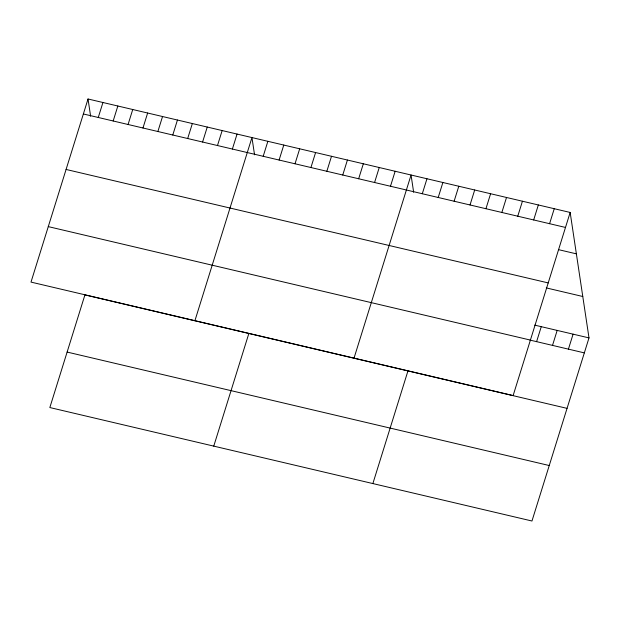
<?xml version="1.0" encoding="UTF-8"?>
<svg xmlns="http://www.w3.org/2000/svg" width="620" height="620" viewBox="0 0 620 620"><rect width="100%" height="100%" fill="white"/><g stroke="black" fill="none" stroke-linecap="round" stroke-linejoin="round"><path stroke-width="0.93" d="M88.032 98.991L31 282.1L513.128 395.568L570.16 212.451L88.032 98.991L90.621 116.242M98.27 117.482L102.936 102.501M113.173 120.985L117.839 106.005M128.069 124.496L132.742 109.515M142.972 127.999L147.638 113.018M157.875 131.51L162.541 116.529M172.779 135.02L177.444 120.032M187.682 138.524L192.347 123.543M202.585 142.034L207.251 127.046M217.481 145.537L222.154 130.556M232.384 149.048L237.057 134.059M194.92 320.679L251.953 137.57L254.549 154.814M263.198 156.294L267.863 141.314M279.108 160.037L283.774 145.057M295.019 163.788L299.685 148.8M213.761 446.121L248.853 333.483M310.93 167.532L315.596 152.543M326.841 171.275L331.506 156.286M342.752 175.018L347.417 160.037M358.662 178.762L363.328 163.781M374.573 182.505L379.238 167.524M390.484 186.248L395.149 171.267M354.028 358.12L411.06 175.011L413.649 192.262M422.298 193.742L426.971 178.754M438.208 197.486L442.882 182.497M454.119 201.229L458.785 186.248M372.868 483.569L407.952 370.923M470.03 204.972L474.695 189.991M485.94 208.715L490.606 193.734M501.851 212.458L506.517 197.478M517.762 216.202L522.428 201.221M533.673 219.953L538.338 204.964M549.583 223.696L554.249 208.708M536.602 341.651L541.268 326.663M552.513 345.394L557.179 330.413M568.424 349.137L573.089 334.157M570.16 212.451L589 337.9L531.968 521.009L49.84 407.549L84.924 294.903L567.052 408.363M83.367 113.972L565.494 227.439M558.597 249.666L576.375 253.851M66.084 169.454L548.212 282.922M546.282 287.913L582.784 296.5M534.719 325.128L589 337.9M48.282 226.618L530.41 340.086M530.054 340.109L584.335 352.881M67.123 352.067L549.25 465.527"/></g></svg>
